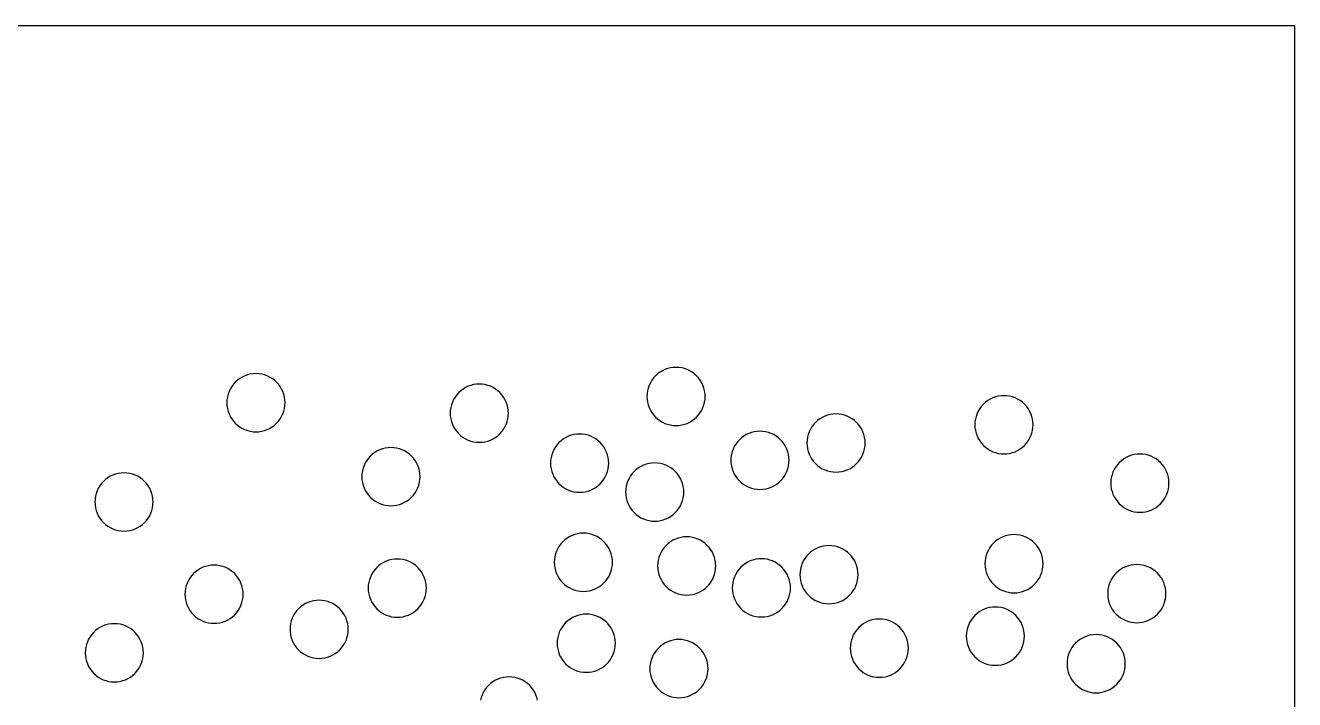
# Model space of a CAD drawing. Header units: millimetres. Extents: x 0 to 406, y 0 to 84.
# Drawn here: x 341 to 406.4, y 49.1 to 83.8 of the extents above; entities that cross this region are included whole.
import ezdxf

# ---------------------------------------------------------------- set-up
doc = ezdxf.new("R2010")
doc.units = ezdxf.units.MM

msp = doc.modelspace()

# ---------------------------------------------------------------- linework, layer by layer
at = {"color": 0}
for points in [[(0, 0), (0, 83.82), (406.4, 83.82), (406.4, 0), (0, 0)], [(375.483, 63.531), (375.592, 63.63), (375.691, 63.739), (375.779, 63.857), (375.855, 63.983), (375.918, 64.116), (375.967, 64.255), (376.003, 64.398), (376.024, 64.543), (376.032, 64.69), (376.024, 64.837), (376.003, 64.983), (375.967, 65.126), (375.918, 65.264), (375.855, 65.397), (375.779, 65.524), (375.691, 65.642), (375.592, 65.751), (375.483, 65.85), (375.365, 65.937), (375.239, 66.013), (375.106, 66.076), (374.967, 66.126), (374.824, 66.161), (374.679, 66.183), (374.532, 66.19), (374.385, 66.183), (374.239, 66.161), (374.096, 66.126), (373.958, 66.076), (373.825, 66.013), (373.698, 65.937), (373.58, 65.85), (373.471, 65.751), (373.372, 65.642), (373.285, 65.524), (373.209, 65.397), (373.146, 65.264), (373.096, 65.126), (373.061, 64.983), (373.039, 64.837), (373.032, 64.69), (373.039, 64.543), (373.061, 64.398), (373.096, 64.255), (373.146, 64.116), (373.209, 63.983), (373.285, 63.857), (373.372, 63.739), (373.471, 63.63), (373.58, 63.531), (373.698, 63.443), (373.825, 63.367), (373.958, 63.304), (374.096, 63.255), (374.239, 63.219), (374.385, 63.197), (374.532, 63.19), (374.679, 63.197), (374.824, 63.219), (374.967, 63.255), (375.106, 63.304), (375.239, 63.367), (375.365, 63.443), (375.483, 63.531)], [(353.947, 63.305), (354.046, 63.414), (354.133, 63.532), (354.209, 63.659), (354.272, 63.792), (354.321, 63.93), (354.357, 64.073), (354.379, 64.219), (354.386, 64.366), (354.379, 64.513), (354.357, 64.658), (354.321, 64.801), (354.272, 64.94), (354.209, 65.073), (354.133, 65.199), (354.046, 65.317), (353.947, 65.426), (353.838, 65.525), (353.719, 65.613), (353.593, 65.689), (353.46, 65.752), (353.321, 65.801), (353.179, 65.837), (353.033, 65.859), (352.886, 65.866), (352.739, 65.859), (352.593, 65.837), (352.451, 65.801), (352.312, 65.752), (352.179, 65.689), (352.053, 65.613), (351.934, 65.525), (351.825, 65.426), (351.727, 65.317), (351.639, 65.199), (351.563, 65.073), (351.5, 64.94), (351.451, 64.801), (351.415, 64.658), (351.393, 64.513), (351.386, 64.366), (351.393, 64.219), (351.415, 64.073), (351.451, 63.93), (351.5, 63.792), (351.563, 63.659), (351.639, 63.532), (351.727, 63.414), (351.825, 63.305), (351.934, 63.206), (352.053, 63.119), (352.179, 63.043), (352.312, 62.98), (352.451, 62.93), (352.593, 62.895), (352.739, 62.873), (352.886, 62.866), (353.033, 62.873), (353.179, 62.895), (353.321, 62.93), (353.46, 62.98), (353.593, 63.043), (353.719, 63.119), (353.838, 63.206), (353.947, 63.305)], [(365.346, 62.668), (365.455, 62.767), (365.554, 62.876), (365.641, 62.994), (365.717, 63.12), (365.78, 63.253), (365.83, 63.392), (365.865, 63.535), (365.887, 63.68), (365.894, 63.827), (365.887, 63.974), (365.865, 64.12), (365.83, 64.263), (365.78, 64.401), (365.717, 64.534), (365.641, 64.661), (365.554, 64.779), (365.455, 64.888), (365.346, 64.987), (365.228, 65.074), (365.101, 65.15), (364.968, 65.213), (364.83, 65.263), (364.687, 65.298), (364.541, 65.32), (364.394, 65.327), (364.247, 65.32), (364.102, 65.298), (363.959, 65.263), (363.82, 65.213), (363.687, 65.15), (363.561, 65.074), (363.443, 64.987), (363.334, 64.888), (363.235, 64.779), (363.147, 64.661), (363.071, 64.534), (363.008, 64.401), (362.959, 64.263), (362.923, 64.12), (362.901, 63.974), (362.894, 63.827), (362.901, 63.68), (362.923, 63.535), (362.959, 63.392), (363.008, 63.253), (363.071, 63.12), (363.147, 62.994), (363.235, 62.876), (363.334, 62.767), (363.443, 62.668), (363.561, 62.58), (363.687, 62.504), (363.82, 62.441), (363.959, 62.392), (364.102, 62.356), (364.247, 62.334), (364.394, 62.327), (364.541, 62.334), (364.687, 62.356), (364.83, 62.392), (364.968, 62.441), (365.101, 62.504), (365.228, 62.58), (365.346, 62.668)], [(392.485, 62.168), (392.584, 62.278), (392.671, 62.396), (392.747, 62.522), (392.81, 62.655), (392.859, 62.794), (392.895, 62.936), (392.917, 63.082), (392.924, 63.229), (392.917, 63.376), (392.895, 63.522), (392.859, 63.665), (392.81, 63.803), (392.747, 63.936), (392.671, 64.062), (392.584, 64.181), (392.485, 64.29), (392.376, 64.389), (392.257, 64.476), (392.131, 64.552), (391.998, 64.615), (391.859, 64.665), (391.717, 64.7), (391.571, 64.722), (391.424, 64.729), (391.277, 64.722), (391.131, 64.7), (390.989, 64.665), (390.85, 64.615), (390.717, 64.552), (390.591, 64.476), (390.472, 64.389), (390.363, 64.29), (390.265, 64.181), (390.177, 64.062), (390.101, 63.936), (390.038, 63.803), (389.989, 63.665), (389.953, 63.522), (389.931, 63.376), (389.924, 63.229), (389.931, 63.082), (389.953, 62.936), (389.989, 62.794), (390.038, 62.655), (390.101, 62.522), (390.177, 62.396), (390.265, 62.278), (390.363, 62.168), (390.472, 62.07), (390.591, 61.982), (390.717, 61.906), (390.85, 61.843), (390.989, 61.794), (391.131, 61.758), (391.277, 61.736), (391.424, 61.729), (391.571, 61.736), (391.717, 61.758), (391.859, 61.794), (391.998, 61.843), (392.131, 61.906), (392.257, 61.982), (392.376, 62.07), (392.485, 62.168)], [(383.835, 61.229), (383.934, 61.338), (384.022, 61.457), (384.098, 61.583), (384.16, 61.716), (384.21, 61.854), (384.246, 61.997), (384.267, 62.143), (384.275, 62.29), (384.267, 62.437), (384.246, 62.583), (384.21, 62.725), (384.16, 62.864), (384.098, 62.997), (384.022, 63.123), (383.934, 63.241), (383.835, 63.351), (383.726, 63.449), (383.608, 63.537), (383.482, 63.613), (383.349, 63.676), (383.21, 63.725), (383.067, 63.761), (382.922, 63.783), (382.775, 63.79), (382.628, 63.783), (382.482, 63.761), (382.339, 63.725), (382.201, 63.676), (382.068, 63.613), (381.941, 63.537), (381.823, 63.449), (381.714, 63.351), (381.615, 63.241), (381.527, 63.123), (381.452, 62.997), (381.389, 62.864), (381.339, 62.725), (381.303, 62.583), (381.282, 62.437), (381.275, 62.29), (381.282, 62.143), (381.303, 61.997), (381.339, 61.854), (381.389, 61.716), (381.452, 61.583), (381.527, 61.457), (381.615, 61.338), (381.714, 61.229), (381.823, 61.13), (381.941, 61.043), (382.068, 60.967), (382.201, 60.904), (382.339, 60.854), (382.482, 60.819), (382.628, 60.797), (382.775, 60.79), (382.922, 60.797), (383.067, 60.819), (383.21, 60.854), (383.349, 60.904), (383.482, 60.967), (383.608, 61.043), (383.726, 61.13), (383.835, 61.229)], [(379.915, 60.338), (380.014, 60.447), (380.101, 60.565), (380.177, 60.691), (380.24, 60.824), (380.29, 60.963), (380.325, 61.106), (380.347, 61.251), (380.354, 61.398), (380.347, 61.545), (380.325, 61.691), (380.29, 61.834), (380.24, 61.972), (380.177, 62.105), (380.101, 62.232), (380.014, 62.35), (379.915, 62.459), (379.806, 62.558), (379.687, 62.645), (379.561, 62.721), (379.428, 62.784), (379.29, 62.834), (379.147, 62.869), (379.001, 62.891), (378.854, 62.898), (378.707, 62.891), (378.561, 62.869), (378.419, 62.834), (378.28, 62.784), (378.147, 62.721), (378.021, 62.645), (377.903, 62.558), (377.793, 62.459), (377.695, 62.35), (377.607, 62.232), (377.531, 62.105), (377.468, 61.972), (377.419, 61.834), (377.383, 61.691), (377.361, 61.545), (377.354, 61.398), (377.361, 61.251), (377.383, 61.106), (377.419, 60.963), (377.468, 60.824), (377.531, 60.691), (377.607, 60.565), (377.695, 60.447), (377.793, 60.338), (377.903, 60.239), (378.021, 60.151), (378.147, 60.075), (378.28, 60.012), (378.419, 59.963), (378.561, 59.927), (378.707, 59.906), (378.854, 59.898), (379.001, 59.906), (379.147, 59.927), (379.29, 59.963), (379.428, 60.012), (379.561, 60.075), (379.687, 60.151), (379.806, 60.239), (379.915, 60.338)], [(370.622, 60.191), (370.721, 60.3), (370.808, 60.418), (370.884, 60.544), (370.947, 60.677), (370.997, 60.816), (371.032, 60.959), (371.054, 61.104), (371.061, 61.251), (371.054, 61.398), (371.032, 61.544), (370.997, 61.687), (370.947, 61.825), (370.884, 61.958), (370.808, 62.085), (370.721, 62.203), (370.622, 62.312), (370.513, 62.411), (370.395, 62.498), (370.268, 62.574), (370.135, 62.637), (369.997, 62.687), (369.854, 62.722), (369.708, 62.744), (369.561, 62.751), (369.414, 62.744), (369.269, 62.722), (369.126, 62.687), (368.987, 62.637), (368.854, 62.574), (368.728, 62.498), (368.61, 62.411), (368.501, 62.312), (368.402, 62.203), (368.314, 62.085), (368.238, 61.958), (368.175, 61.825), (368.126, 61.687), (368.09, 61.544), (368.068, 61.398), (368.061, 61.251), (368.068, 61.104), (368.09, 60.959), (368.126, 60.816), (368.175, 60.677), (368.238, 60.544), (368.314, 60.418), (368.402, 60.3), (368.501, 60.191), (368.61, 60.092), (368.728, 60.004), (368.854, 59.928), (368.987, 59.865), (369.126, 59.816), (369.269, 59.78), (369.414, 59.759), (369.561, 59.751), (369.708, 59.759), (369.854, 59.78), (369.997, 59.816), (370.135, 59.865), (370.268, 59.928), (370.395, 60.004), (370.513, 60.092), (370.622, 60.191)], [(360.902, 59.497), (361.001, 59.606), (361.089, 59.724), (361.164, 59.85), (361.227, 59.983), (361.277, 60.122), (361.312, 60.265), (361.334, 60.41), (361.341, 60.557), (361.334, 60.704), (361.312, 60.85), (361.277, 60.993), (361.227, 61.131), (361.164, 61.264), (361.089, 61.391), (361.001, 61.509), (360.902, 61.618), (360.793, 61.717), (360.675, 61.804), (360.548, 61.88), (360.415, 61.943), (360.277, 61.993), (360.134, 62.028), (359.988, 62.05), (359.841, 62.057), (359.694, 62.05), (359.549, 62.028), (359.406, 61.993), (359.267, 61.943), (359.134, 61.88), (359.008, 61.804), (358.89, 61.717), (358.781, 61.618), (358.682, 61.509), (358.594, 61.391), (358.518, 61.264), (358.455, 61.131), (358.406, 60.993), (358.37, 60.85), (358.349, 60.704), (358.341, 60.557), (358.349, 60.41), (358.37, 60.265), (358.406, 60.122), (358.455, 59.983), (358.518, 59.85), (358.594, 59.724), (358.682, 59.606), (358.781, 59.497), (358.89, 59.398), (359.008, 59.31), (359.134, 59.234), (359.267, 59.171), (359.406, 59.122), (359.549, 59.086), (359.694, 59.064), (359.841, 59.057), (359.988, 59.064), (360.134, 59.086), (360.277, 59.122), (360.415, 59.171), (360.548, 59.234), (360.675, 59.31), (360.793, 59.398), (360.902, 59.497)], [(399.488, 59.16), (399.587, 59.269), (399.675, 59.388), (399.751, 59.514), (399.814, 59.647), (399.863, 59.785), (399.899, 59.928), (399.921, 60.074), (399.928, 60.221), (399.921, 60.368), (399.899, 60.514), (399.863, 60.656), (399.814, 60.795), (399.751, 60.928), (399.675, 61.054), (399.587, 61.172), (399.488, 61.282), (399.379, 61.38), (399.261, 61.468), (399.135, 61.544), (399.002, 61.607), (398.863, 61.656), (398.72, 61.692), (398.575, 61.714), (398.428, 61.721), (398.281, 61.714), (398.135, 61.692), (397.992, 61.656), (397.854, 61.607), (397.721, 61.544), (397.594, 61.468), (397.476, 61.38), (397.367, 61.282), (397.268, 61.172), (397.181, 61.054), (397.105, 60.928), (397.042, 60.795), (396.992, 60.656), (396.957, 60.514), (396.935, 60.368), (396.928, 60.221), (396.935, 60.074), (396.957, 59.928), (396.992, 59.785), (397.042, 59.647), (397.105, 59.514), (397.181, 59.388), (397.268, 59.269), (397.367, 59.16), (397.476, 59.061), (397.594, 58.974), (397.721, 58.898), (397.854, 58.835), (397.992, 58.785), (398.135, 58.75), (398.281, 58.728), (398.428, 58.721), (398.575, 58.728), (398.72, 58.75), (398.863, 58.785), (399.002, 58.835), (399.135, 58.898), (399.261, 58.974), (399.379, 59.061), (399.488, 59.16)], [(374.493, 58.7), (374.592, 58.81), (374.68, 58.928), (374.755, 59.054), (374.818, 59.187), (374.868, 59.326), (374.904, 59.468), (374.925, 59.614), (374.932, 59.761), (374.925, 59.908), (374.904, 60.054), (374.868, 60.197), (374.818, 60.335), (374.755, 60.468), (374.68, 60.594), (374.592, 60.713), (374.493, 60.822), (374.384, 60.921), (374.266, 61.008), (374.139, 61.084), (374.006, 61.147), (373.868, 61.197), (373.725, 61.232), (373.579, 61.254), (373.432, 61.261), (373.285, 61.254), (373.14, 61.232), (372.997, 61.197), (372.858, 61.147), (372.725, 61.084), (372.599, 61.008), (372.481, 60.921), (372.372, 60.822), (372.273, 60.713), (372.185, 60.594), (372.109, 60.468), (372.047, 60.335), (371.997, 60.197), (371.961, 60.054), (371.94, 59.908), (371.932, 59.761), (371.94, 59.614), (371.961, 59.468), (371.997, 59.326), (372.047, 59.187), (372.109, 59.054), (372.185, 58.928), (372.273, 58.81), (372.372, 58.7), (372.481, 58.602), (372.599, 58.514), (372.725, 58.438), (372.858, 58.375), (372.997, 58.326), (373.14, 58.29), (373.285, 58.268), (373.432, 58.261), (373.579, 58.268), (373.725, 58.29), (373.868, 58.326), (374.006, 58.375), (374.139, 58.438), (374.266, 58.514), (374.384, 58.602), (374.493, 58.7)], [(347.151, 58.189), (347.25, 58.299), (347.337, 58.417), (347.413, 58.543), (347.476, 58.676), (347.525, 58.815), (347.561, 58.957), (347.583, 59.103), (347.59, 59.25), (347.583, 59.397), (347.561, 59.543), (347.525, 59.686), (347.476, 59.824), (347.413, 59.957), (347.337, 60.083), (347.25, 60.202), (347.151, 60.311), (347.042, 60.41), (346.923, 60.497), (346.797, 60.573), (346.664, 60.636), (346.525, 60.686), (346.383, 60.721), (346.237, 60.743), (346.09, 60.75), (345.943, 60.743), (345.797, 60.721), (345.655, 60.686), (345.516, 60.636), (345.383, 60.573), (345.257, 60.497), (345.138, 60.41), (345.029, 60.311), (344.931, 60.202), (344.843, 60.083), (344.767, 59.957), (344.704, 59.824), (344.655, 59.686), (344.619, 59.543), (344.597, 59.397), (344.59, 59.25), (344.597, 59.103), (344.619, 58.957), (344.655, 58.815), (344.704, 58.676), (344.767, 58.543), (344.843, 58.417), (344.931, 58.299), (345.029, 58.189), (345.138, 58.091), (345.257, 58.003), (345.383, 57.927), (345.516, 57.864), (345.655, 57.815), (345.797, 57.779), (345.943, 57.757), (346.09, 57.75), (346.237, 57.757), (346.383, 57.779), (346.525, 57.815), (346.664, 57.864), (346.797, 57.927), (346.923, 58.003), (347.042, 58.091), (347.151, 58.189)], [(370.819, 55.081), (370.918, 55.19), (371.005, 55.308), (371.081, 55.434), (371.144, 55.568), (371.194, 55.706), (371.229, 55.849), (371.251, 55.995), (371.258, 56.142), (371.251, 56.289), (371.229, 56.434), (371.194, 56.577), (371.144, 56.716), (371.081, 56.849), (371.005, 56.975), (370.918, 57.093), (370.819, 57.202), (370.71, 57.301), (370.591, 57.389), (370.465, 57.464), (370.332, 57.527), (370.194, 57.577), (370.051, 57.613), (369.905, 57.634), (369.758, 57.642), (369.611, 57.634), (369.465, 57.613), (369.323, 57.577), (369.184, 57.527), (369.051, 57.464), (368.925, 57.389), (368.807, 57.301), (368.697, 57.202), (368.599, 57.093), (368.511, 56.975), (368.435, 56.849), (368.372, 56.716), (368.323, 56.577), (368.287, 56.434), (368.265, 56.289), (368.258, 56.142), (368.265, 55.995), (368.287, 55.849), (368.323, 55.706), (368.372, 55.568), (368.435, 55.434), (368.511, 55.308), (368.599, 55.19), (368.697, 55.081), (368.807, 54.982), (368.925, 54.894), (369.051, 54.819), (369.184, 54.756), (369.323, 54.706), (369.465, 54.67), (369.611, 54.649), (369.758, 54.642), (369.905, 54.649), (370.051, 54.67), (370.194, 54.706), (370.332, 54.756), (370.465, 54.819), (370.591, 54.894), (370.71, 54.982), (370.819, 55.081)], [(393.004, 55.005), (393.103, 55.114), (393.191, 55.233), (393.266, 55.359), (393.329, 55.492), (393.379, 55.631), (393.415, 55.773), (393.436, 55.919), (393.443, 56.066), (393.436, 56.213), (393.415, 56.359), (393.379, 56.501), (393.329, 56.64), (393.266, 56.773), (393.191, 56.899), (393.103, 57.018), (393.004, 57.127), (392.895, 57.226), (392.777, 57.313), (392.651, 57.389), (392.517, 57.452), (392.379, 57.501), (392.236, 57.537), (392.09, 57.559), (391.943, 57.566), (391.796, 57.559), (391.651, 57.537), (391.508, 57.501), (391.369, 57.452), (391.236, 57.389), (391.11, 57.313), (390.992, 57.226), (390.883, 57.127), (390.784, 57.018), (390.696, 56.899), (390.621, 56.773), (390.558, 56.64), (390.508, 56.501), (390.472, 56.359), (390.451, 56.213), (390.443, 56.066), (390.451, 55.919), (390.472, 55.773), (390.508, 55.631), (390.558, 55.492), (390.621, 55.359), (390.696, 55.233), (390.784, 55.114), (390.883, 55.005), (390.992, 54.907), (391.11, 54.819), (391.236, 54.743), (391.369, 54.68), (391.508, 54.631), (391.651, 54.595), (391.796, 54.573), (391.943, 54.566), (392.09, 54.573), (392.236, 54.595), (392.379, 54.631), (392.517, 54.68), (392.651, 54.743), (392.777, 54.819), (392.895, 54.907), (393.004, 55.005)], [(376.14, 54.893), (376.239, 55.002), (376.327, 55.12), (376.403, 55.247), (376.466, 55.38), (376.515, 55.518), (376.551, 55.661), (376.572, 55.807), (376.58, 55.954), (376.572, 56.101), (376.551, 56.246), (376.515, 56.389), (376.466, 56.528), (376.403, 56.661), (376.327, 56.787), (376.239, 56.905), (376.14, 57.015), (376.031, 57.113), (375.913, 57.201), (375.787, 57.277), (375.654, 57.34), (375.515, 57.389), (375.372, 57.425), (375.227, 57.447), (375.08, 57.454), (374.933, 57.447), (374.787, 57.425), (374.644, 57.389), (374.506, 57.34), (374.373, 57.277), (374.246, 57.201), (374.128, 57.113), (374.019, 57.015), (373.92, 56.905), (373.832, 56.787), (373.757, 56.661), (373.694, 56.528), (373.644, 56.389), (373.609, 56.246), (373.587, 56.101), (373.58, 55.954), (373.587, 55.807), (373.609, 55.661), (373.644, 55.518), (373.694, 55.38), (373.757, 55.247), (373.832, 55.12), (373.92, 55.002), (374.019, 54.893), (374.128, 54.794), (374.246, 54.707), (374.373, 54.631), (374.506, 54.568), (374.644, 54.518), (374.787, 54.483), (374.933, 54.461), (375.08, 54.454), (375.227, 54.461), (375.372, 54.483), (375.515, 54.518), (375.654, 54.568), (375.787, 54.631), (375.913, 54.707), (376.031, 54.794), (376.14, 54.893)], [(383.473, 54.441), (383.572, 54.55), (383.659, 54.669), (383.735, 54.795), (383.798, 54.928), (383.847, 55.067), (383.883, 55.209), (383.905, 55.355), (383.912, 55.502), (383.905, 55.649), (383.883, 55.795), (383.847, 55.937), (383.798, 56.076), (383.735, 56.209), (383.659, 56.335), (383.572, 56.454), (383.473, 56.563), (383.364, 56.662), (383.245, 56.749), (383.119, 56.825), (382.986, 56.888), (382.848, 56.937), (382.705, 56.973), (382.559, 56.995), (382.412, 57.002), (382.265, 56.995), (382.119, 56.973), (381.977, 56.937), (381.838, 56.888), (381.705, 56.825), (381.579, 56.749), (381.46, 56.662), (381.351, 56.563), (381.253, 56.454), (381.165, 56.335), (381.089, 56.209), (381.026, 56.076), (380.977, 55.937), (380.941, 55.795), (380.919, 55.649), (380.912, 55.502), (380.919, 55.355), (380.941, 55.209), (380.977, 55.067), (381.026, 54.928), (381.089, 54.795), (381.165, 54.669), (381.253, 54.55), (381.351, 54.441), (381.46, 54.342), (381.579, 54.255), (381.705, 54.179), (381.838, 54.116), (381.977, 54.067), (382.119, 54.031), (382.265, 54.009), (382.412, 54.002), (382.559, 54.009), (382.705, 54.031), (382.848, 54.067), (382.986, 54.116), (383.119, 54.179), (383.245, 54.255), (383.364, 54.342), (383.473, 54.441)], [(361.23, 53.748), (361.329, 53.857), (361.417, 53.975), (361.493, 54.101), (361.556, 54.234), (361.605, 54.373), (361.641, 54.516), (361.663, 54.661), (361.67, 54.808), (361.663, 54.955), (361.641, 55.101), (361.605, 55.244), (361.556, 55.382), (361.493, 55.515), (361.417, 55.642), (361.329, 55.76), (361.23, 55.869), (361.121, 55.968), (361.003, 56.056), (360.877, 56.131), (360.744, 56.194), (360.605, 56.244), (360.462, 56.28), (360.317, 56.301), (360.17, 56.308), (360.023, 56.301), (359.877, 56.28), (359.734, 56.244), (359.596, 56.194), (359.463, 56.131), (359.336, 56.056), (359.218, 55.968), (359.109, 55.869), (359.01, 55.76), (358.923, 55.642), (358.847, 55.515), (358.784, 55.382), (358.734, 55.244), (358.699, 55.101), (358.677, 54.955), (358.67, 54.808), (358.677, 54.661), (358.699, 54.516), (358.734, 54.373), (358.784, 54.234), (358.847, 54.101), (358.923, 53.975), (359.01, 53.857), (359.109, 53.748), (359.218, 53.649), (359.336, 53.561), (359.463, 53.485), (359.596, 53.423), (359.734, 53.373), (359.877, 53.337), (360.023, 53.316), (360.17, 53.308), (360.317, 53.316), (360.462, 53.337), (360.605, 53.373), (360.744, 53.423), (360.877, 53.485), (361.003, 53.561), (361.121, 53.649), (361.23, 53.748)], [(379.988, 53.762), (380.087, 53.871), (380.175, 53.99), (380.25, 54.116), (380.313, 54.249), (380.363, 54.388), (380.399, 54.53), (380.42, 54.676), (380.428, 54.823), (380.42, 54.97), (380.399, 55.116), (380.363, 55.259), (380.313, 55.397), (380.25, 55.53), (380.175, 55.656), (380.087, 55.775), (379.988, 55.884), (379.879, 55.983), (379.761, 56.07), (379.635, 56.146), (379.502, 56.209), (379.363, 56.258), (379.22, 56.294), (379.075, 56.316), (378.928, 56.323), (378.781, 56.316), (378.635, 56.294), (378.492, 56.258), (378.354, 56.209), (378.221, 56.146), (378.094, 56.07), (377.976, 55.983), (377.867, 55.884), (377.768, 55.775), (377.68, 55.656), (377.605, 55.53), (377.542, 55.397), (377.492, 55.259), (377.456, 55.116), (377.435, 54.97), (377.428, 54.823), (377.435, 54.676), (377.456, 54.53), (377.492, 54.388), (377.542, 54.249), (377.605, 54.116), (377.68, 53.99), (377.768, 53.871), (377.867, 53.762), (377.976, 53.664), (378.094, 53.576), (378.221, 53.5), (378.354, 53.437), (378.492, 53.388), (378.635, 53.352), (378.781, 53.33), (378.928, 53.323), (379.075, 53.33), (379.22, 53.352), (379.363, 53.388), (379.502, 53.437), (379.635, 53.5), (379.761, 53.576), (379.879, 53.664), (379.988, 53.762)], [(351.792, 53.435), (351.891, 53.544), (351.979, 53.663), (352.054, 53.789), (352.117, 53.922), (352.167, 54.061), (352.203, 54.203), (352.224, 54.349), (352.231, 54.496), (352.224, 54.643), (352.203, 54.789), (352.167, 54.931), (352.117, 55.07), (352.054, 55.203), (351.979, 55.329), (351.891, 55.448), (351.792, 55.557), (351.683, 55.655), (351.565, 55.743), (351.439, 55.819), (351.305, 55.882), (351.167, 55.931), (351.024, 55.967), (350.878, 55.989), (350.731, 55.996), (350.584, 55.989), (350.439, 55.967), (350.296, 55.931), (350.157, 55.882), (350.024, 55.819), (349.898, 55.743), (349.78, 55.655), (349.671, 55.557), (349.572, 55.448), (349.484, 55.329), (349.409, 55.203), (349.346, 55.07), (349.296, 54.931), (349.26, 54.789), (349.239, 54.643), (349.231, 54.496), (349.239, 54.349), (349.26, 54.203), (349.296, 54.061), (349.346, 53.922), (349.409, 53.789), (349.484, 53.663), (349.572, 53.544), (349.671, 53.435), (349.78, 53.336), (349.898, 53.249), (350.024, 53.173), (350.157, 53.11), (350.296, 53.061), (350.439, 53.025), (350.584, 53.003), (350.731, 52.996), (350.878, 53.003), (351.024, 53.025), (351.167, 53.061), (351.305, 53.11), (351.439, 53.173), (351.565, 53.249), (351.683, 53.336), (351.792, 53.435)], [(399.33, 53.464), (399.429, 53.573), (399.517, 53.691), (399.593, 53.818), (399.656, 53.951), (399.705, 54.089), (399.741, 54.232), (399.763, 54.378), (399.77, 54.525), (399.763, 54.672), (399.741, 54.817), (399.705, 54.96), (399.656, 55.099), (399.593, 55.232), (399.517, 55.358), (399.429, 55.476), (399.33, 55.585), (399.221, 55.684), (399.103, 55.772), (398.977, 55.848), (398.844, 55.911), (398.705, 55.96), (398.562, 55.996), (398.417, 56.018), (398.27, 56.025), (398.123, 56.018), (397.977, 55.996), (397.834, 55.96), (397.696, 55.911), (397.563, 55.848), (397.436, 55.772), (397.318, 55.684), (397.209, 55.585), (397.11, 55.476), (397.023, 55.358), (396.947, 55.232), (396.884, 55.099), (396.834, 54.96), (396.799, 54.817), (396.777, 54.672), (396.77, 54.525), (396.777, 54.378), (396.799, 54.232), (396.834, 54.089), (396.884, 53.951), (396.947, 53.818), (397.023, 53.691), (397.11, 53.573), (397.209, 53.464), (397.318, 53.365), (397.436, 53.278), (397.563, 53.202), (397.696, 53.139), (397.834, 53.089), (397.977, 53.054), (398.123, 53.032), (398.27, 53.025), (398.417, 53.032), (398.562, 53.054), (398.705, 53.089), (398.844, 53.139), (398.977, 53.202), (399.103, 53.278), (399.221, 53.365), (399.33, 53.464)], [(357.204, 51.627), (357.302, 51.736), (357.39, 51.854), (357.466, 51.98), (357.529, 52.113), (357.578, 52.252), (357.614, 52.395), (357.636, 52.54), (357.643, 52.688), (357.636, 52.835), (357.614, 52.98), (357.578, 53.123), (357.529, 53.262), (357.466, 53.395), (357.39, 53.521), (357.302, 53.639), (357.204, 53.748), (357.095, 53.847), (356.976, 53.935), (356.85, 54.01), (356.717, 54.073), (356.578, 54.123), (356.436, 54.159), (356.29, 54.18), (356.143, 54.188), (355.996, 54.18), (355.85, 54.159), (355.708, 54.123), (355.569, 54.073), (355.436, 54.01), (355.31, 53.935), (355.191, 53.847), (355.082, 53.748), (354.983, 53.639), (354.896, 53.521), (354.82, 53.395), (354.757, 53.262), (354.708, 53.123), (354.672, 52.98), (354.65, 52.835), (354.643, 52.688), (354.65, 52.54), (354.672, 52.395), (354.708, 52.252), (354.757, 52.113), (354.82, 51.98), (354.896, 51.854), (354.983, 51.736), (355.082, 51.627), (355.191, 51.528), (355.31, 51.44), (355.436, 51.365), (355.569, 51.302), (355.708, 51.252), (355.85, 51.216), (355.996, 51.195), (356.143, 51.188), (356.29, 51.195), (356.436, 51.216), (356.578, 51.252), (356.717, 51.302), (356.85, 51.365), (356.976, 51.44), (357.095, 51.528), (357.204, 51.627)], [(392.041, 51.272), (392.14, 51.381), (392.228, 51.499), (392.304, 51.625), (392.366, 51.758), (392.416, 51.897), (392.452, 52.04), (392.473, 52.185), (392.481, 52.332), (392.473, 52.479), (392.452, 52.625), (392.416, 52.768), (392.366, 52.906), (392.304, 53.04), (392.228, 53.166), (392.14, 53.284), (392.041, 53.393), (391.932, 53.492), (391.814, 53.58), (391.688, 53.655), (391.555, 53.718), (391.416, 53.768), (391.273, 53.804), (391.128, 53.825), (390.981, 53.832), (390.834, 53.825), (390.688, 53.804), (390.545, 53.768), (390.407, 53.718), (390.274, 53.655), (390.147, 53.58), (390.029, 53.492), (389.92, 53.393), (389.821, 53.284), (389.733, 53.166), (389.658, 53.04), (389.595, 52.906), (389.545, 52.768), (389.509, 52.625), (389.488, 52.479), (389.481, 52.332), (389.488, 52.185), (389.509, 52.04), (389.545, 51.897), (389.595, 51.758), (389.658, 51.625), (389.733, 51.499), (389.821, 51.381), (389.92, 51.272), (390.029, 51.173), (390.147, 51.085), (390.274, 51.01), (390.407, 50.947), (390.545, 50.897), (390.688, 50.861), (390.834, 50.84), (390.981, 50.832), (391.128, 50.84), (391.273, 50.861), (391.416, 50.897), (391.555, 50.947), (391.688, 51.01), (391.814, 51.085), (391.932, 51.173), (392.041, 51.272)], [(346.652, 50.413), (346.75, 50.523), (346.838, 50.641), (346.914, 50.767), (346.977, 50.9), (347.026, 51.039), (347.062, 51.181), (347.084, 51.327), (347.091, 51.474), (347.084, 51.621), (347.062, 51.767), (347.026, 51.91), (346.977, 52.048), (346.914, 52.181), (346.838, 52.307), (346.75, 52.426), (346.652, 52.535), (346.542, 52.634), (346.424, 52.721), (346.298, 52.797), (346.165, 52.86), (346.026, 52.91), (345.884, 52.945), (345.738, 52.967), (345.591, 52.974), (345.444, 52.967), (345.298, 52.945), (345.155, 52.91), (345.017, 52.86), (344.884, 52.797), (344.758, 52.721), (344.639, 52.634), (344.53, 52.535), (344.431, 52.426), (344.344, 52.307), (344.268, 52.181), (344.205, 52.048), (344.155, 51.91), (344.12, 51.767), (344.098, 51.621), (344.091, 51.474), (344.098, 51.327), (344.12, 51.181), (344.155, 51.039), (344.205, 50.9), (344.268, 50.767), (344.344, 50.641), (344.431, 50.523), (344.53, 50.413), (344.639, 50.315), (344.758, 50.227), (344.884, 50.151), (345.017, 50.088), (345.155, 50.039), (345.298, 50.003), (345.444, 49.981), (345.591, 49.974), (345.738, 49.981), (345.884, 50.003), (346.026, 50.039), (346.165, 50.088), (346.298, 50.151), (346.424, 50.227), (346.542, 50.315), (346.652, 50.413)], [(370.965, 50.909), (371.063, 51.018), (371.151, 51.136), (371.227, 51.262), (371.29, 51.395), (371.339, 51.534), (371.375, 51.677), (371.397, 51.822), (371.404, 51.969), (371.397, 52.116), (371.375, 52.262), (371.339, 52.405), (371.29, 52.543), (371.227, 52.677), (371.151, 52.803), (371.063, 52.921), (370.965, 53.03), (370.856, 53.129), (370.737, 53.217), (370.611, 53.292), (370.478, 53.355), (370.339, 53.405), (370.197, 53.441), (370.051, 53.462), (369.904, 53.469), (369.757, 53.462), (369.611, 53.441), (369.469, 53.405), (369.33, 53.355), (369.197, 53.292), (369.071, 53.217), (368.952, 53.129), (368.843, 53.03), (368.744, 52.921), (368.657, 52.803), (368.581, 52.677), (368.518, 52.543), (368.469, 52.405), (368.433, 52.262), (368.411, 52.116), (368.404, 51.969), (368.411, 51.822), (368.433, 51.677), (368.469, 51.534), (368.518, 51.395), (368.581, 51.262), (368.657, 51.136), (368.744, 51.018), (368.843, 50.909), (368.952, 50.81), (369.071, 50.722), (369.197, 50.647), (369.33, 50.584), (369.469, 50.534), (369.611, 50.498), (369.757, 50.477), (369.904, 50.469), (370.051, 50.477), (370.197, 50.498), (370.339, 50.534), (370.478, 50.584), (370.611, 50.647), (370.737, 50.722), (370.856, 50.81), (370.965, 50.909)], [(386.065, 50.654), (386.164, 50.763), (386.252, 50.882), (386.327, 51.008), (386.39, 51.141), (386.44, 51.279), (386.476, 51.422), (386.497, 51.568), (386.504, 51.715), (386.497, 51.862), (386.476, 52.008), (386.44, 52.15), (386.39, 52.289), (386.327, 52.422), (386.252, 52.548), (386.164, 52.666), (386.065, 52.776), (385.956, 52.874), (385.838, 52.962), (385.711, 53.038), (385.578, 53.101), (385.44, 53.15), (385.297, 53.186), (385.151, 53.208), (385.004, 53.215), (384.857, 53.208), (384.712, 53.186), (384.569, 53.15), (384.43, 53.101), (384.297, 53.038), (384.171, 52.962), (384.053, 52.874), (383.944, 52.776), (383.845, 52.666), (383.757, 52.548), (383.682, 52.422), (383.619, 52.289), (383.569, 52.15), (383.533, 52.008), (383.512, 51.862), (383.504, 51.715), (383.512, 51.568), (383.533, 51.422), (383.569, 51.279), (383.619, 51.141), (383.682, 51.008), (383.757, 50.882), (383.845, 50.763), (383.944, 50.654), (384.053, 50.555), (384.171, 50.468), (384.297, 50.392), (384.43, 50.329), (384.569, 50.279), (384.712, 50.244), (384.857, 50.222), (385.004, 50.215), (385.151, 50.222), (385.297, 50.244), (385.44, 50.279), (385.578, 50.329), (385.711, 50.392), (385.838, 50.468), (385.956, 50.555), (386.065, 50.654)], [(397.236, 49.851), (397.335, 49.96), (397.423, 50.078), (397.498, 50.204), (397.561, 50.337), (397.611, 50.476), (397.647, 50.619), (397.668, 50.764), (397.676, 50.911), (397.668, 51.058), (397.647, 51.204), (397.611, 51.347), (397.561, 51.485), (397.498, 51.618), (397.423, 51.745), (397.335, 51.863), (397.236, 51.972), (397.127, 52.071), (397.009, 52.158), (396.883, 52.234), (396.75, 52.297), (396.611, 52.347), (396.468, 52.382), (396.323, 52.404), (396.176, 52.411), (396.028, 52.404), (395.883, 52.382), (395.74, 52.347), (395.601, 52.297), (395.468, 52.234), (395.342, 52.158), (395.224, 52.071), (395.115, 51.972), (395.016, 51.863), (394.928, 51.745), (394.853, 51.618), (394.79, 51.485), (394.74, 51.347), (394.704, 51.204), (394.683, 51.058), (394.676, 50.911), (394.683, 50.764), (394.704, 50.619), (394.74, 50.476), (394.79, 50.337), (394.853, 50.204), (394.928, 50.078), (395.016, 49.96), (395.115, 49.851), (395.224, 49.752), (395.342, 49.664), (395.468, 49.588), (395.601, 49.525), (395.74, 49.476), (395.883, 49.44), (396.028, 49.419), (396.176, 49.411), (396.323, 49.419), (396.468, 49.44), (396.611, 49.476), (396.75, 49.525), (396.883, 49.588), (397.009, 49.664), (397.127, 49.752), (397.236, 49.851)], [(375.741, 49.6), (375.84, 49.709), (375.927, 49.827), (376.003, 49.953), (376.066, 50.087), (376.115, 50.225), (376.151, 50.368), (376.173, 50.514), (376.18, 50.661), (376.173, 50.808), (376.151, 50.953), (376.115, 51.096), (376.066, 51.235), (376.003, 51.368), (375.927, 51.494), (375.84, 51.612), (375.741, 51.721), (375.632, 51.82), (375.513, 51.908), (375.387, 51.983), (375.254, 52.046), (375.115, 52.096), (374.973, 52.132), (374.827, 52.153), (374.68, 52.161), (374.533, 52.153), (374.387, 52.132), (374.245, 52.096), (374.106, 52.046), (373.973, 51.983), (373.847, 51.908), (373.728, 51.82), (373.619, 51.721), (373.52, 51.612), (373.433, 51.494), (373.357, 51.368), (373.294, 51.235), (373.245, 51.096), (373.209, 50.953), (373.187, 50.808), (373.18, 50.661), (373.187, 50.514), (373.209, 50.368), (373.245, 50.225), (373.294, 50.087), (373.357, 49.953), (373.433, 49.827), (373.52, 49.709), (373.619, 49.6), (373.728, 49.501), (373.847, 49.413), (373.973, 49.338), (374.106, 49.275), (374.245, 49.225), (374.387, 49.189), (374.533, 49.168), (374.68, 49.161), (374.827, 49.168), (374.973, 49.189), (375.115, 49.225), (375.254, 49.275), (375.387, 49.338), (375.513, 49.413), (375.632, 49.501), (375.741, 49.6)], [(367.401, 49.025), (367.365, 49.168), (367.316, 49.307), (367.253, 49.44), (367.177, 49.566), (367.089, 49.684), (366.99, 49.793), (366.881, 49.892), (366.763, 49.98), (366.637, 50.056), (366.504, 50.119), (366.365, 50.168), (366.222, 50.204), (366.077, 50.226), (365.93, 50.233), (365.783, 50.226), (365.637, 50.204), (365.494, 50.168), (365.356, 50.119), (365.223, 50.056), (365.096, 49.98), (364.978, 49.892), (364.869, 49.793), (364.77, 49.684), (364.683, 49.566), (364.607, 49.44), (364.544, 49.307), (364.494, 49.168), (364.459, 49.025)]]:
    msp.add_lwpolyline(points, dxfattribs=at)

doc.saveas('drawing.dxf')
